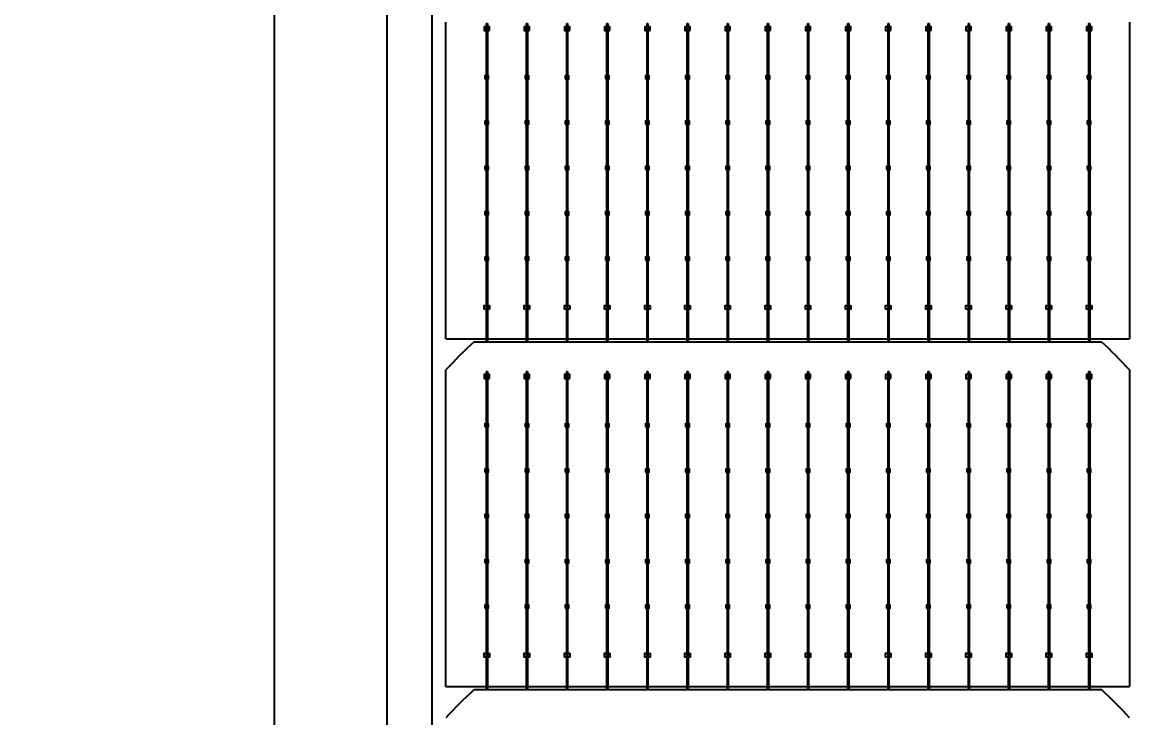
# Model space of a CAD drawing. Header units: millimetres. Extents: x 10297564 to 11610295, y -9287743 to -8409454.
# Drawn here: x 10388906 to 10393034, y -9097072 to -9094487 of the extents above; entities that cross this region are included whole.
import ezdxf

# ---------------------------------------------------------------- set-up
doc = ezdxf.new("R2010")
doc.units = ezdxf.units.MM
doc.header["$LTSCALE"] = 100
doc.layers.add('E1', color=1, linetype='Continuous')
doc.styles.add('HL-S1', font='DotumChe.ttf')
doc.styles.add('MG', font='malgun.ttf')
doc.dimstyles.new('HL-100', dxfattribs={"dimscale": 100, "dimtxt": 3, "dimasz": 4, "dimexe": 2, "dimexo": 2, "dimgap": 1, "dimtad": 1, "dimdec": 0, "dimzin": 0, "dimlunit": 6, "dimtxsty": 'HL-S1', "dimblk": 'DOTSMALL', "dimcen": 4, "dimdle": 2, "dimclrd": 256, "dimclre": 256, "dimclrt": 4, "dimazin": 0, "dimtfac": 1, "dimtdec": 0, "dimtix": 1, "dimtmove": 2, "dimatfit": 3, "dimldrblk": 'DOTSMALL', "dimfxl": 1.5, "dimtolj": 1, "dimtzin": 0, "dimlwd": -1, "dimlwe": -1, "dimarcsym": 0})

# ---------------------------------------------------------------- blocks, each defined once
blk = doc.blocks.new('*D71')
at = {"layer": 'defpoints', "color": 0, "transparency": 16777216}
for p in [(10389843.9, -9073235.9), (10390262.3, -9073235.9), (10390262.3, -9107604.7)]:
    blk.add_point(p, dxfattribs=at)
at = {"layer": 'E1', "color": 1, "transparency": 16777216}
for p, q in [((10389862.3, -9073235.9), (10389443.9, -9073235.9)), ((10389843.9, -9107204.7), (10389843.9, -9073635.9)), ((10389862.3, -9107604.7), (10389443.9, -9107604.7))]:
    blk.add_line(p, q, dxfattribs=at)
for points in [[(10389777.2, -9073635.9), (10389910.5, -9073635.9), (10389843.9, -9073235.9)], [(10389777.2, -9107204.7), (10389910.5, -9107204.7), (10389843.9, -9107604.7)]]:
    blk.add_solid(points, dxfattribs=at)
at = {"layer": 'E1', "color": 7, "transparency": 16777216, "insert": (10389234, -9090245.9), "char_height": 500, "attachment_point": 5, "rotation": 90, "style": 'MG'}
blk.add_mtext('\\A1;2464', dxfattribs=at)
blk = doc.blocks.new('_DotSmall')
at = {"color": 0, "linetype": 'ByBlock', "const_width": 0.5}
blk.add_lwpolyline([(-0.0625, 0, 1), (0.0625, 0, 1)], format="xyb", close=True, dxfattribs=at)

msp = doc.modelspace()

# ---------------------------------------------------------------- linework, layer by layer
for p, q in [((10390630.4, -9094491.8), (10390630.4, -9095674.7)), ((10390634.8, -9094491.8), (10390634.8, -9095674.7)), ((10390779.6, -9094491.8), (10390779.6, -9095674.7)), ((10390784.1, -9094491.8), (10390784.1, -9095674.7)), ((10390928.9, -9094491.8), (10390928.9, -9095674.7)), ((10390933.3, -9094491.8), (10390933.3, -9095674.7)), ((10391078.1, -9094491.8), (10391078.1, -9095674.7)), ((10391082.6, -9094491.8), (10391082.6, -9095674.7)), ((10391227.4, -9094491.8), (10391227.4, -9095674.7)), ((10391231.8, -9094491.8), (10391231.8, -9095674.7)), ((10391376.6, -9094491.8), (10391376.6, -9095674.7)), ((10391381.1, -9094491.8), (10391381.1, -9095674.7)), ((10391525.9, -9094491.8), (10391525.9, -9095674.7)), ((10391530.3, -9094491.8), (10391530.3, -9095674.7)), ((10391675.1, -9094491.8), (10391675.1, -9095674.7)), ((10391679.6, -9094491.8), (10391679.6, -9095674.7)), ((10391824.4, -9094491.8), (10391824.4, -9095674.7)), ((10391828.8, -9094491.8), (10391828.8, -9095674.7)), ((10391973.6, -9094491.8), (10391973.6, -9095674.7)), ((10391978.1, -9094491.8), (10391978.1, -9095674.7)), ((10392122.9, -9094491.8), (10392122.9, -9095674.7)), ((10392127.3, -9094491.8), (10392127.3, -9095674.7)), ((10392272.1, -9094491.8), (10392272.1, -9095674.7)), ((10392276.6, -9094491.8), (10392276.6, -9095674.7)), ((10392421.4, -9094491.8), (10392421.4, -9095674.7)), ((10392425.8, -9094491.8), (10392425.8, -9095674.7)), ((10392570.6, -9094491.8), (10392570.6, -9095674.7)), ((10392575.1, -9094491.8), (10392575.1, -9095674.7)), ((10392719.8, -9094491.8), (10392719.8, -9095674.7)), ((10392724.3, -9094491.8), (10392724.3, -9095674.7)), ((10392869.1, -9094491.8), (10392869.1, -9095674.7)), ((10392873.6, -9094491.8), (10392873.6, -9095674.7)), ((10390480.6, -9095663.5), (10393022, -9095663.5)), ((10390630.4, -9095784.5), (10390630.4, -9096967.4)), ((10390634.8, -9095784.5), (10390634.8, -9096967.4)), ((10390779.6, -9095784.5), (10390779.6, -9096967.4)), ((10390784.1, -9095784.5), (10390784.1, -9096967.4)), ((10390928.9, -9095784.5), (10390928.9, -9096967.4)), ((10390933.3, -9095784.5), (10390933.3, -9096967.4)), ((10391078.1, -9095784.5), (10391078.1, -9096967.4)), ((10391082.6, -9095784.5), (10391082.6, -9096967.4)), ((10391227.4, -9095784.5), (10391227.4, -9096967.4)), ((10391231.8, -9095784.5), (10391231.8, -9096967.4)), ((10391376.6, -9095784.5), (10391376.6, -9096967.4)), ((10391381.1, -9095784.5), (10391381.1, -9096967.4)), ((10391525.9, -9095784.5), (10391525.9, -9096967.4)), ((10391530.3, -9095784.5), (10391530.3, -9096967.4)), ((10391675.1, -9095784.5), (10391675.1, -9096967.4)), ((10391679.6, -9095784.5), (10391679.6, -9096967.4)), ((10391824.4, -9095784.5), (10391824.4, -9096967.4)), ((10391828.8, -9095784.5), (10391828.8, -9096967.4)), ((10391973.6, -9095784.5), (10391973.6, -9096967.4)), ((10391978.1, -9095784.5), (10391978.1, -9096967.4)), ((10392122.9, -9095784.5), (10392122.9, -9096967.4)), ((10392127.3, -9095784.5), (10392127.3, -9096967.4)), ((10392272.1, -9095784.5), (10392272.1, -9096967.4)), ((10392276.6, -9095784.5), (10392276.6, -9096967.4)), ((10392421.4, -9095784.5), (10392421.4, -9096967.4)), ((10392425.8, -9095784.5), (10392425.8, -9096967.4)), ((10392570.6, -9095784.5), (10392570.6, -9096967.4)), ((10392575.1, -9095784.5), (10392575.1, -9096967.4)), ((10392719.8, -9095784.5), (10392719.8, -9096967.4)), ((10392724.3, -9095784.5), (10392724.3, -9096967.4)), ((10392869.1, -9095784.5), (10392869.1, -9096967.4)), ((10392873.6, -9095784.5), (10392873.6, -9096967.4)), ((10390480.6, -9096956.1), (10393022, -9096956.1))]:
    msp.add_line(p, q)
for points in [[(10390262.3, -9073235.9), (10406065.8, -9073235.9), (10406065.8, -9107604.7), (10390262.3, -9107604.7)], [(10390429.7, -9073403.3), (10405898.4, -9073403.3), (10405898.4, -9107437.3), (10390429.7, -9107437.3)], [(10390642.4, -9094517.9), (10390642.4, -9094503.9), (10390622.9, -9094503.9), (10390622.9, -9094517.9)], [(10390791.6, -9094517.9), (10390791.6, -9094503.9), (10390772.1, -9094503.9), (10390772.1, -9094517.9)], [(10390940.9, -9094517.9), (10390940.9, -9094503.9), (10390921.3, -9094503.9), (10390921.3, -9094517.9)], [(10391090.1, -9094517.9), (10391090.1, -9094503.9), (10391070.6, -9094503.9), (10391070.6, -9094517.9)], [(10391239.4, -9094517.9), (10391239.4, -9094503.9), (10391219.8, -9094503.9), (10391219.8, -9094517.9)], [(10391388.6, -9094517.9), (10391388.6, -9094503.9), (10391369.1, -9094503.9), (10391369.1, -9094517.9)], [(10391537.9, -9094517.9), (10391537.9, -9094503.9), (10391518.3, -9094503.9), (10391518.3, -9094517.9)], [(10391687.1, -9094517.9), (10391687.1, -9094503.9), (10391667.6, -9094503.9), (10391667.6, -9094517.9)], [(10391836.4, -9094517.9), (10391836.4, -9094503.9), (10391816.8, -9094503.9), (10391816.8, -9094517.9)], [(10391985.6, -9094517.9), (10391985.6, -9094503.9), (10391966.1, -9094503.9), (10391966.1, -9094517.9)], [(10392134.9, -9094517.9), (10392134.9, -9094503.9), (10392115.3, -9094503.9), (10392115.3, -9094517.9)], [(10392284.1, -9094517.9), (10392284.1, -9094503.9), (10392264.6, -9094503.9), (10392264.6, -9094517.9)], [(10392433.3, -9094517.9), (10392433.3, -9094503.9), (10392413.8, -9094503.9), (10392413.8, -9094517.9)], [(10392582.6, -9094517.9), (10392582.6, -9094503.9), (10392563.1, -9094503.9), (10392563.1, -9094517.9)], [(10392731.8, -9094517.9), (10392731.8, -9094503.9), (10392712.3, -9094503.9), (10392712.3, -9094517.9)], [(10392881.1, -9094517.9), (10392881.1, -9094503.9), (10392861.6, -9094503.9), (10392861.6, -9094517.9)], [(10390625.6, -9094697.4), (10390639.6, -9094697.4), (10390639.6, -9094686.2), (10390625.6, -9094686.2)], [(10390774.9, -9094697.4), (10390788.8, -9094697.4), (10390788.8, -9094686.2), (10390774.9, -9094686.2)], [(10390924.1, -9094697.4), (10390938.1, -9094697.4), (10390938.1, -9094686.2), (10390924.1, -9094686.2)], [(10391073.4, -9094697.4), (10391087.3, -9094697.4), (10391087.3, -9094686.2), (10391073.4, -9094686.2)], [(10391222.6, -9094697.4), (10391236.6, -9094697.4), (10391236.6, -9094686.2), (10391222.6, -9094686.2)], [(10391371.9, -9094697.4), (10391385.8, -9094697.4), (10391385.8, -9094686.2), (10391371.9, -9094686.2)], [(10391521.1, -9094697.4), (10391535.1, -9094697.4), (10391535.1, -9094686.2), (10391521.1, -9094686.2)], [(10391670.4, -9094697.4), (10391684.3, -9094697.4), (10391684.3, -9094686.2), (10391670.4, -9094686.2)], [(10391819.6, -9094697.4), (10391833.6, -9094697.4), (10391833.6, -9094686.2), (10391819.6, -9094686.2)], [(10391968.9, -9094697.4), (10391982.8, -9094697.4), (10391982.8, -9094686.2), (10391968.9, -9094686.2)], [(10392118.1, -9094697.4), (10392132.1, -9094697.4), (10392132.1, -9094686.2), (10392118.1, -9094686.2)], [(10392267.4, -9094697.4), (10392281.3, -9094697.4), (10392281.3, -9094686.2), (10392267.4, -9094686.2)], [(10392416.6, -9094697.4), (10392430.6, -9094697.4), (10392430.6, -9094686.2), (10392416.6, -9094686.2)], [(10392565.9, -9094697.4), (10392579.8, -9094697.4), (10392579.8, -9094686.2), (10392565.9, -9094686.2)], [(10392715.1, -9094697.4), (10392729.1, -9094697.4), (10392729.1, -9094686.2), (10392715.1, -9094686.2)], [(10392864.4, -9094697.4), (10392878.3, -9094697.4), (10392878.3, -9094686.2), (10392864.4, -9094686.2)], [(10390625.6, -9094865.9), (10390639.6, -9094865.9), (10390639.6, -9094854.7), (10390625.6, -9094854.7)], [(10390774.9, -9094865.9), (10390788.8, -9094865.9), (10390788.8, -9094854.7), (10390774.9, -9094854.7)], [(10390924.1, -9094865.9), (10390938.1, -9094865.9), (10390938.1, -9094854.7), (10390924.1, -9094854.7)], [(10391073.4, -9094865.9), (10391087.3, -9094865.9), (10391087.3, -9094854.7), (10391073.4, -9094854.7)], [(10391222.6, -9094865.9), (10391236.6, -9094865.9), (10391236.6, -9094854.7), (10391222.6, -9094854.7)], [(10391371.9, -9094865.9), (10391385.8, -9094865.9), (10391385.8, -9094854.7), (10391371.9, -9094854.7)], [(10391521.1, -9094865.9), (10391535.1, -9094865.9), (10391535.1, -9094854.7), (10391521.1, -9094854.7)], [(10391670.4, -9094865.9), (10391684.3, -9094865.9), (10391684.3, -9094854.7), (10391670.4, -9094854.7)], [(10391819.6, -9094865.9), (10391833.6, -9094865.9), (10391833.6, -9094854.7), (10391819.6, -9094854.7)], [(10391968.9, -9094865.9), (10391982.8, -9094865.9), (10391982.8, -9094854.7), (10391968.9, -9094854.7)], [(10392118.1, -9094865.9), (10392132.1, -9094865.9), (10392132.1, -9094854.7), (10392118.1, -9094854.7)], [(10392267.4, -9094865.9), (10392281.3, -9094865.9), (10392281.3, -9094854.7), (10392267.4, -9094854.7)], [(10392416.6, -9094865.9), (10392430.6, -9094865.9), (10392430.6, -9094854.7), (10392416.6, -9094854.7)], [(10392565.9, -9094865.9), (10392579.8, -9094865.9), (10392579.8, -9094854.7), (10392565.9, -9094854.7)], [(10392715.1, -9094865.9), (10392729.1, -9094865.9), (10392729.1, -9094854.7), (10392715.1, -9094854.7)], [(10392864.4, -9094865.9), (10392878.3, -9094865.9), (10392878.3, -9094854.7), (10392864.4, -9094854.7)], [(10390625.6, -9095034.4), (10390639.6, -9095034.4), (10390639.6, -9095023.2), (10390625.6, -9095023.2)], [(10390774.9, -9095034.4), (10390788.8, -9095034.4), (10390788.8, -9095023.2), (10390774.9, -9095023.2)], [(10390924.1, -9095034.4), (10390938.1, -9095034.4), (10390938.1, -9095023.2), (10390924.1, -9095023.2)], [(10391073.4, -9095034.4), (10391087.3, -9095034.4), (10391087.3, -9095023.2), (10391073.4, -9095023.2)], [(10391222.6, -9095034.4), (10391236.6, -9095034.4), (10391236.6, -9095023.2), (10391222.6, -9095023.2)], [(10391371.9, -9095034.4), (10391385.8, -9095034.4), (10391385.8, -9095023.2), (10391371.9, -9095023.2)], [(10391521.1, -9095034.4), (10391535.1, -9095034.4), (10391535.1, -9095023.2), (10391521.1, -9095023.2)], [(10391670.4, -9095034.4), (10391684.3, -9095034.4), (10391684.3, -9095023.2), (10391670.4, -9095023.2)], [(10391819.6, -9095034.4), (10391833.6, -9095034.4), (10391833.6, -9095023.2), (10391819.6, -9095023.2)], [(10391968.9, -9095034.4), (10391982.8, -9095034.4), (10391982.8, -9095023.2), (10391968.9, -9095023.2)], [(10392118.1, -9095034.4), (10392132.1, -9095034.4), (10392132.1, -9095023.2), (10392118.1, -9095023.2)], [(10392267.4, -9095034.4), (10392281.3, -9095034.4), (10392281.3, -9095023.2), (10392267.4, -9095023.2)], [(10392416.6, -9095034.4), (10392430.6, -9095034.4), (10392430.6, -9095023.2), (10392416.6, -9095023.2)], [(10392565.9, -9095034.4), (10392579.8, -9095034.4), (10392579.8, -9095023.2), (10392565.9, -9095023.2)], [(10392715.1, -9095034.4), (10392729.1, -9095034.4), (10392729.1, -9095023.2), (10392715.1, -9095023.2)], [(10392864.4, -9095034.4), (10392878.3, -9095034.4), (10392878.3, -9095023.2), (10392864.4, -9095023.2)], [(10390625.6, -9095202.9), (10390639.6, -9095202.9), (10390639.6, -9095191.7), (10390625.6, -9095191.7)], [(10390774.9, -9095202.9), (10390788.8, -9095202.9), (10390788.8, -9095191.7), (10390774.9, -9095191.7)], [(10390924.1, -9095202.9), (10390938.1, -9095202.9), (10390938.1, -9095191.7), (10390924.1, -9095191.7)], [(10391073.4, -9095202.9), (10391087.3, -9095202.9), (10391087.3, -9095191.7), (10391073.4, -9095191.7)], [(10391222.6, -9095202.9), (10391236.6, -9095202.9), (10391236.6, -9095191.7), (10391222.6, -9095191.7)], [(10391371.9, -9095202.9), (10391385.8, -9095202.9), (10391385.8, -9095191.7), (10391371.9, -9095191.7)], [(10391521.1, -9095202.9), (10391535.1, -9095202.9), (10391535.1, -9095191.7), (10391521.1, -9095191.7)], [(10391670.4, -9095202.9), (10391684.3, -9095202.9), (10391684.3, -9095191.7), (10391670.4, -9095191.7)], [(10391819.6, -9095202.9), (10391833.6, -9095202.9), (10391833.6, -9095191.7), (10391819.6, -9095191.7)], [(10391968.9, -9095202.9), (10391982.8, -9095202.9), (10391982.8, -9095191.7), (10391968.9, -9095191.7)], [(10392118.1, -9095202.9), (10392132.1, -9095202.9), (10392132.1, -9095191.7), (10392118.1, -9095191.7)], [(10392267.4, -9095202.9), (10392281.3, -9095202.9), (10392281.3, -9095191.7), (10392267.4, -9095191.7)], [(10392416.6, -9095202.9), (10392430.6, -9095202.9), (10392430.6, -9095191.7), (10392416.6, -9095191.7)], [(10392565.9, -9095202.9), (10392579.8, -9095202.9), (10392579.8, -9095191.7), (10392565.9, -9095191.7)], [(10392715.1, -9095202.9), (10392729.1, -9095202.9), (10392729.1, -9095191.7), (10392715.1, -9095191.7)], [(10392864.4, -9095202.9), (10392878.3, -9095202.9), (10392878.3, -9095191.7), (10392864.4, -9095191.7)], [(10390625.6, -9095371.4), (10390639.6, -9095371.4), (10390639.6, -9095360.2), (10390625.6, -9095360.2)], [(10390774.9, -9095371.4), (10390788.8, -9095371.4), (10390788.8, -9095360.2), (10390774.9, -9095360.2)], [(10390924.1, -9095371.4), (10390938.1, -9095371.4), (10390938.1, -9095360.2), (10390924.1, -9095360.2)], [(10391073.4, -9095371.4), (10391087.3, -9095371.4), (10391087.3, -9095360.2), (10391073.4, -9095360.2)], [(10391222.6, -9095371.4), (10391236.6, -9095371.4), (10391236.6, -9095360.2), (10391222.6, -9095360.2)], [(10391371.9, -9095371.4), (10391385.8, -9095371.4), (10391385.8, -9095360.2), (10391371.9, -9095360.2)], [(10391521.1, -9095371.4), (10391535.1, -9095371.4), (10391535.1, -9095360.2), (10391521.1, -9095360.2)], [(10391670.4, -9095371.4), (10391684.3, -9095371.4), (10391684.3, -9095360.2), (10391670.4, -9095360.2)], [(10391819.6, -9095371.4), (10391833.6, -9095371.4), (10391833.6, -9095360.2), (10391819.6, -9095360.2)], [(10391968.9, -9095371.4), (10391982.8, -9095371.4), (10391982.8, -9095360.2), (10391968.9, -9095360.2)], [(10392118.1, -9095371.4), (10392132.1, -9095371.4), (10392132.1, -9095360.2), (10392118.1, -9095360.2)], [(10392267.4, -9095371.4), (10392281.3, -9095371.4), (10392281.3, -9095360.2), (10392267.4, -9095360.2)], [(10392416.6, -9095371.4), (10392430.6, -9095371.4), (10392430.6, -9095360.2), (10392416.6, -9095360.2)], [(10392565.9, -9095371.4), (10392579.8, -9095371.4), (10392579.8, -9095360.2), (10392565.9, -9095360.2)], [(10392715.1, -9095371.4), (10392729.1, -9095371.4), (10392729.1, -9095360.2), (10392715.1, -9095360.2)], [(10392864.4, -9095371.4), (10392878.3, -9095371.4), (10392878.3, -9095360.2), (10392864.4, -9095360.2)], [(10390642.4, -9095539.7), (10390642.4, -9095553.7), (10390622.9, -9095553.7), (10390622.9, -9095539.7)], [(10390791.6, -9095539.7), (10390791.6, -9095553.7), (10390772.1, -9095553.7), (10390772.1, -9095539.7)], [(10390940.9, -9095539.7), (10390940.9, -9095553.7), (10390921.3, -9095553.7), (10390921.3, -9095539.7)], [(10391090.1, -9095539.7), (10391090.1, -9095553.7), (10391070.6, -9095553.7), (10391070.6, -9095539.7)], [(10391239.4, -9095539.7), (10391239.4, -9095553.7), (10391219.8, -9095553.7), (10391219.8, -9095539.7)], [(10391388.6, -9095539.7), (10391388.6, -9095553.7), (10391369.1, -9095553.7), (10391369.1, -9095539.7)], [(10391537.9, -9095539.7), (10391537.9, -9095553.7), (10391518.3, -9095553.7), (10391518.3, -9095539.7)], [(10391687.1, -9095539.7), (10391687.1, -9095553.7), (10391667.6, -9095553.7), (10391667.6, -9095539.7)], [(10391836.4, -9095539.7), (10391836.4, -9095553.7), (10391816.8, -9095553.7), (10391816.8, -9095539.7)], [(10391985.6, -9095539.7), (10391985.6, -9095553.7), (10391966.1, -9095553.7), (10391966.1, -9095539.7)], [(10392134.9, -9095539.7), (10392134.9, -9095553.7), (10392115.3, -9095553.7), (10392115.3, -9095539.7)], [(10392284.1, -9095539.7), (10392284.1, -9095553.7), (10392264.6, -9095553.7), (10392264.6, -9095539.7)], [(10392433.3, -9095539.7), (10392433.3, -9095553.7), (10392413.8, -9095553.7), (10392413.8, -9095539.7)], [(10392582.6, -9095539.7), (10392582.6, -9095553.7), (10392563.1, -9095553.7), (10392563.1, -9095539.7)], [(10392731.8, -9095539.7), (10392731.8, -9095553.7), (10392712.3, -9095553.7), (10392712.3, -9095539.7)], [(10392881.1, -9095539.7), (10392881.1, -9095553.7), (10392861.6, -9095553.7), (10392861.6, -9095539.7)], [(10390642.4, -9095810.6), (10390642.4, -9095796.6), (10390622.9, -9095796.6), (10390622.9, -9095810.6)], [(10390791.6, -9095810.6), (10390791.6, -9095796.6), (10390772.1, -9095796.6), (10390772.1, -9095810.6)], [(10390940.9, -9095810.6), (10390940.9, -9095796.6), (10390921.3, -9095796.6), (10390921.3, -9095810.6)], [(10391090.1, -9095810.6), (10391090.1, -9095796.6), (10391070.6, -9095796.6), (10391070.6, -9095810.6)], [(10391239.4, -9095810.6), (10391239.4, -9095796.6), (10391219.8, -9095796.6), (10391219.8, -9095810.6)], [(10391388.6, -9095810.6), (10391388.6, -9095796.6), (10391369.1, -9095796.6), (10391369.1, -9095810.6)], [(10391537.9, -9095810.6), (10391537.9, -9095796.6), (10391518.3, -9095796.6), (10391518.3, -9095810.6)], [(10391687.1, -9095810.6), (10391687.1, -9095796.6), (10391667.6, -9095796.6), (10391667.6, -9095810.6)], [(10391836.4, -9095810.6), (10391836.4, -9095796.6), (10391816.8, -9095796.6), (10391816.8, -9095810.6)], [(10391985.6, -9095810.6), (10391985.6, -9095796.6), (10391966.1, -9095796.6), (10391966.1, -9095810.6)], [(10392134.9, -9095810.6), (10392134.9, -9095796.6), (10392115.3, -9095796.6), (10392115.3, -9095810.6)], [(10392284.1, -9095810.6), (10392284.1, -9095796.6), (10392264.6, -9095796.6), (10392264.6, -9095810.6)], [(10392433.3, -9095810.6), (10392433.3, -9095796.6), (10392413.8, -9095796.6), (10392413.8, -9095810.6)], [(10392582.6, -9095810.6), (10392582.6, -9095796.6), (10392563.1, -9095796.6), (10392563.1, -9095810.6)], [(10392731.8, -9095810.6), (10392731.8, -9095796.6), (10392712.3, -9095796.6), (10392712.3, -9095810.6)], [(10392881.1, -9095810.6), (10392881.1, -9095796.6), (10392861.6, -9095796.6), (10392861.6, -9095810.6)], [(10390625.6, -9095990.1), (10390639.6, -9095990.1), (10390639.6, -9095978.9), (10390625.6, -9095978.9)], [(10390774.9, -9095990.1), (10390788.8, -9095990.1), (10390788.8, -9095978.9), (10390774.9, -9095978.9)], [(10390924.1, -9095990.1), (10390938.1, -9095990.1), (10390938.1, -9095978.9), (10390924.1, -9095978.9)], [(10391073.4, -9095990.1), (10391087.3, -9095990.1), (10391087.3, -9095978.9), (10391073.4, -9095978.9)], [(10391222.6, -9095990.1), (10391236.6, -9095990.1), (10391236.6, -9095978.9), (10391222.6, -9095978.9)], [(10391371.9, -9095990.1), (10391385.8, -9095990.1), (10391385.8, -9095978.9), (10391371.9, -9095978.9)], [(10391521.1, -9095990.1), (10391535.1, -9095990.1), (10391535.1, -9095978.9), (10391521.1, -9095978.9)], [(10391670.4, -9095990.1), (10391684.3, -9095990.1), (10391684.3, -9095978.9), (10391670.4, -9095978.9)], [(10391819.6, -9095990.1), (10391833.6, -9095990.1), (10391833.6, -9095978.9), (10391819.6, -9095978.9)], [(10391968.9, -9095990.1), (10391982.8, -9095990.1), (10391982.8, -9095978.9), (10391968.9, -9095978.9)], [(10392118.1, -9095990.1), (10392132.1, -9095990.1), (10392132.1, -9095978.9), (10392118.1, -9095978.9)], [(10392267.4, -9095990.1), (10392281.3, -9095990.1), (10392281.3, -9095978.9), (10392267.4, -9095978.9)], [(10392416.6, -9095990.1), (10392430.6, -9095990.1), (10392430.6, -9095978.9), (10392416.6, -9095978.9)], [(10392565.9, -9095990.1), (10392579.8, -9095990.1), (10392579.8, -9095978.9), (10392565.9, -9095978.9)], [(10392715.1, -9095990.1), (10392729.1, -9095990.1), (10392729.1, -9095978.9), (10392715.1, -9095978.9)], [(10392864.4, -9095990.1), (10392878.3, -9095990.1), (10392878.3, -9095978.9), (10392864.4, -9095978.9)], [(10390625.6, -9096158.6), (10390639.6, -9096158.6), (10390639.6, -9096147.4), (10390625.6, -9096147.4)], [(10390774.9, -9096158.6), (10390788.8, -9096158.6), (10390788.8, -9096147.4), (10390774.9, -9096147.4)], [(10390924.1, -9096158.6), (10390938.1, -9096158.6), (10390938.1, -9096147.4), (10390924.1, -9096147.4)], [(10391073.4, -9096158.6), (10391087.3, -9096158.6), (10391087.3, -9096147.4), (10391073.4, -9096147.4)], [(10391222.6, -9096158.6), (10391236.6, -9096158.6), (10391236.6, -9096147.4), (10391222.6, -9096147.4)], [(10391371.9, -9096158.6), (10391385.8, -9096158.6), (10391385.8, -9096147.4), (10391371.9, -9096147.4)], [(10391521.1, -9096158.6), (10391535.1, -9096158.6), (10391535.1, -9096147.4), (10391521.1, -9096147.4)], [(10391670.4, -9096158.6), (10391684.3, -9096158.6), (10391684.3, -9096147.4), (10391670.4, -9096147.4)], [(10391819.6, -9096158.6), (10391833.6, -9096158.6), (10391833.6, -9096147.4), (10391819.6, -9096147.4)], [(10391968.9, -9096158.6), (10391982.8, -9096158.6), (10391982.8, -9096147.4), (10391968.9, -9096147.4)], [(10392118.1, -9096158.6), (10392132.1, -9096158.6), (10392132.1, -9096147.4), (10392118.1, -9096147.4)], [(10392267.4, -9096158.6), (10392281.3, -9096158.6), (10392281.3, -9096147.4), (10392267.4, -9096147.4)], [(10392416.6, -9096158.6), (10392430.6, -9096158.6), (10392430.6, -9096147.4), (10392416.6, -9096147.4)], [(10392565.9, -9096158.6), (10392579.8, -9096158.6), (10392579.8, -9096147.4), (10392565.9, -9096147.4)], [(10392715.1, -9096158.6), (10392729.1, -9096158.6), (10392729.1, -9096147.4), (10392715.1, -9096147.4)], [(10392864.4, -9096158.6), (10392878.3, -9096158.6), (10392878.3, -9096147.4), (10392864.4, -9096147.4)], [(10390625.6, -9096327.1), (10390639.6, -9096327.1), (10390639.6, -9096315.9), (10390625.6, -9096315.9)], [(10390774.9, -9096327.1), (10390788.8, -9096327.1), (10390788.8, -9096315.9), (10390774.9, -9096315.9)], [(10390924.1, -9096327.1), (10390938.1, -9096327.1), (10390938.1, -9096315.9), (10390924.1, -9096315.9)], [(10391073.4, -9096327.1), (10391087.3, -9096327.1), (10391087.3, -9096315.9), (10391073.4, -9096315.9)], [(10391222.6, -9096327.1), (10391236.6, -9096327.1), (10391236.6, -9096315.9), (10391222.6, -9096315.9)], [(10391371.9, -9096327.1), (10391385.8, -9096327.1), (10391385.8, -9096315.9), (10391371.9, -9096315.9)], [(10391521.1, -9096327.1), (10391535.1, -9096327.1), (10391535.1, -9096315.9), (10391521.1, -9096315.9)], [(10391670.4, -9096327.1), (10391684.3, -9096327.1), (10391684.3, -9096315.9), (10391670.4, -9096315.9)], [(10391819.6, -9096327.1), (10391833.6, -9096327.1), (10391833.6, -9096315.9), (10391819.6, -9096315.9)], [(10391968.9, -9096327.1), (10391982.8, -9096327.1), (10391982.8, -9096315.9), (10391968.9, -9096315.9)], [(10392118.1, -9096327.1), (10392132.1, -9096327.1), (10392132.1, -9096315.9), (10392118.1, -9096315.9)], [(10392267.4, -9096327.1), (10392281.3, -9096327.1), (10392281.3, -9096315.9), (10392267.4, -9096315.9)], [(10392416.6, -9096327.1), (10392430.6, -9096327.1), (10392430.6, -9096315.9), (10392416.6, -9096315.9)], [(10392565.9, -9096327.1), (10392579.8, -9096327.1), (10392579.8, -9096315.9), (10392565.9, -9096315.9)], [(10392715.1, -9096327.1), (10392729.1, -9096327.1), (10392729.1, -9096315.9), (10392715.1, -9096315.9)], [(10392864.4, -9096327.1), (10392878.3, -9096327.1), (10392878.3, -9096315.9), (10392864.4, -9096315.9)], [(10390625.6, -9096495.6), (10390639.6, -9096495.6), (10390639.6, -9096484.4), (10390625.6, -9096484.4)], [(10390774.9, -9096495.6), (10390788.8, -9096495.6), (10390788.8, -9096484.4), (10390774.9, -9096484.4)], [(10390924.1, -9096495.6), (10390938.1, -9096495.6), (10390938.1, -9096484.4), (10390924.1, -9096484.4)], [(10391073.4, -9096495.6), (10391087.3, -9096495.6), (10391087.3, -9096484.4), (10391073.4, -9096484.4)], [(10391222.6, -9096495.6), (10391236.6, -9096495.6), (10391236.6, -9096484.4), (10391222.6, -9096484.4)], [(10391371.9, -9096495.6), (10391385.8, -9096495.6), (10391385.8, -9096484.4), (10391371.9, -9096484.4)], [(10391521.1, -9096495.6), (10391535.1, -9096495.6), (10391535.1, -9096484.4), (10391521.1, -9096484.4)], [(10391670.4, -9096495.6), (10391684.3, -9096495.6), (10391684.3, -9096484.4), (10391670.4, -9096484.4)], [(10391819.6, -9096495.6), (10391833.6, -9096495.6), (10391833.6, -9096484.4), (10391819.6, -9096484.4)], [(10391968.9, -9096495.6), (10391982.8, -9096495.6), (10391982.8, -9096484.4), (10391968.9, -9096484.4)], [(10392118.1, -9096495.6), (10392132.1, -9096495.6), (10392132.1, -9096484.4), (10392118.1, -9096484.4)], [(10392267.4, -9096495.6), (10392281.3, -9096495.6), (10392281.3, -9096484.4), (10392267.4, -9096484.4)], [(10392416.6, -9096495.6), (10392430.6, -9096495.6), (10392430.6, -9096484.4), (10392416.6, -9096484.4)], [(10392565.9, -9096495.6), (10392579.8, -9096495.6), (10392579.8, -9096484.4), (10392565.9, -9096484.4)], [(10392715.1, -9096495.6), (10392729.1, -9096495.6), (10392729.1, -9096484.4), (10392715.1, -9096484.4)], [(10392864.4, -9096495.6), (10392878.3, -9096495.6), (10392878.3, -9096484.4), (10392864.4, -9096484.4)], [(10390625.6, -9096664.1), (10390639.6, -9096664.1), (10390639.6, -9096652.9), (10390625.6, -9096652.9)], [(10390774.9, -9096664.1), (10390788.8, -9096664.1), (10390788.8, -9096652.9), (10390774.9, -9096652.9)], [(10390924.1, -9096664.1), (10390938.1, -9096664.1), (10390938.1, -9096652.9), (10390924.1, -9096652.9)], [(10391073.4, -9096664.1), (10391087.3, -9096664.1), (10391087.3, -9096652.9), (10391073.4, -9096652.9)], [(10391222.6, -9096664.1), (10391236.6, -9096664.1), (10391236.6, -9096652.9), (10391222.6, -9096652.9)], [(10391371.9, -9096664.1), (10391385.8, -9096664.1), (10391385.8, -9096652.9), (10391371.9, -9096652.9)], [(10391521.1, -9096664.1), (10391535.1, -9096664.1), (10391535.1, -9096652.9), (10391521.1, -9096652.9)], [(10391670.4, -9096664.1), (10391684.3, -9096664.1), (10391684.3, -9096652.9), (10391670.4, -9096652.9)], [(10391819.6, -9096664.1), (10391833.6, -9096664.1), (10391833.6, -9096652.9), (10391819.6, -9096652.9)], [(10391968.9, -9096664.1), (10391982.8, -9096664.1), (10391982.8, -9096652.9), (10391968.9, -9096652.9)], [(10392118.1, -9096664.1), (10392132.1, -9096664.1), (10392132.1, -9096652.9), (10392118.1, -9096652.9)], [(10392267.4, -9096664.1), (10392281.3, -9096664.1), (10392281.3, -9096652.9), (10392267.4, -9096652.9)], [(10392416.6, -9096664.1), (10392430.6, -9096664.1), (10392430.6, -9096652.9), (10392416.6, -9096652.9)], [(10392565.9, -9096664.1), (10392579.8, -9096664.1), (10392579.8, -9096652.9), (10392565.9, -9096652.9)], [(10392715.1, -9096664.1), (10392729.1, -9096664.1), (10392729.1, -9096652.9), (10392715.1, -9096652.9)], [(10392864.4, -9096664.1), (10392878.3, -9096664.1), (10392878.3, -9096652.9), (10392864.4, -9096652.9)], [(10390642.4, -9096832.4), (10390642.4, -9096846.4), (10390622.9, -9096846.4), (10390622.9, -9096832.4)], [(10390791.6, -9096832.4), (10390791.6, -9096846.4), (10390772.1, -9096846.4), (10390772.1, -9096832.4)], [(10390940.9, -9096832.4), (10390940.9, -9096846.4), (10390921.3, -9096846.4), (10390921.3, -9096832.4)], [(10391090.1, -9096832.4), (10391090.1, -9096846.4), (10391070.6, -9096846.4), (10391070.6, -9096832.4)], [(10391239.4, -9096832.4), (10391239.4, -9096846.4), (10391219.8, -9096846.4), (10391219.8, -9096832.4)], [(10391388.6, -9096832.4), (10391388.6, -9096846.4), (10391369.1, -9096846.4), (10391369.1, -9096832.4)], [(10391537.9, -9096832.4), (10391537.9, -9096846.4), (10391518.3, -9096846.4), (10391518.3, -9096832.4)], [(10391687.1, -9096832.4), (10391687.1, -9096846.4), (10391667.6, -9096846.4), (10391667.6, -9096832.4)], [(10391836.4, -9096832.4), (10391836.4, -9096846.4), (10391816.8, -9096846.4), (10391816.8, -9096832.4)], [(10391985.6, -9096832.4), (10391985.6, -9096846.4), (10391966.1, -9096846.4), (10391966.1, -9096832.4)], [(10392134.9, -9096832.4), (10392134.9, -9096846.4), (10392115.3, -9096846.4), (10392115.3, -9096832.4)], [(10392284.1, -9096832.4), (10392284.1, -9096846.4), (10392264.6, -9096846.4), (10392264.6, -9096832.4)], [(10392433.3, -9096832.4), (10392433.3, -9096846.4), (10392413.8, -9096846.4), (10392413.8, -9096832.4)], [(10392582.6, -9096832.4), (10392582.6, -9096846.4), (10392563.1, -9096846.4), (10392563.1, -9096832.4)], [(10392731.8, -9096832.4), (10392731.8, -9096846.4), (10392712.3, -9096846.4), (10392712.3, -9096832.4)], [(10392881.1, -9096832.4), (10392881.1, -9096846.4), (10392861.6, -9096846.4), (10392861.6, -9096832.4)]]:
    msp.add_lwpolyline(points, close=True)
for points in [[(10390480.6, -9095663.5), (10390480.6, -9094486.7)], [(10390630.4, -9094491.8), (10390634.8, -9094491.8)], [(10390779.6, -9094491.8), (10390784.1, -9094491.8)], [(10390928.9, -9094491.8), (10390933.3, -9094491.8)], [(10391078.1, -9094491.8), (10391082.6, -9094491.8)], [(10391227.4, -9094491.8), (10391231.8, -9094491.8)], [(10391376.6, -9094491.8), (10391381.1, -9094491.8)], [(10391525.9, -9094491.8), (10391530.3, -9094491.8)], [(10391675.1, -9094491.8), (10391679.6, -9094491.8)], [(10391824.4, -9094491.8), (10391828.8, -9094491.8)], [(10391973.6, -9094491.8), (10391978.1, -9094491.8)], [(10392122.9, -9094491.8), (10392127.3, -9094491.8)], [(10392272.1, -9094491.8), (10392276.6, -9094491.8)], [(10392421.4, -9094491.8), (10392425.8, -9094491.8)], [(10392570.6, -9094491.8), (10392575.1, -9094491.8)], [(10392719.8, -9094491.8), (10392724.3, -9094491.8)], [(10392869.1, -9094491.8), (10392873.6, -9094491.8)], [(10393022, -9094486.7), (10393022, -9095663.5)], [(10390585.3, -9095674.6), (10392917.3, -9095674.6)], [(10390480.6, -9096956.1), (10390480.6, -9095779.3)], [(10393022, -9095779.3), (10393022, -9096956.1)], [(10390630.4, -9095784.5), (10390634.8, -9095784.5)], [(10390779.6, -9095784.5), (10390784.1, -9095784.5)], [(10390928.9, -9095784.5), (10390933.3, -9095784.5)], [(10391078.1, -9095784.5), (10391082.6, -9095784.5)], [(10391227.4, -9095784.5), (10391231.8, -9095784.5)], [(10391376.6, -9095784.5), (10391381.1, -9095784.5)], [(10391525.9, -9095784.5), (10391530.3, -9095784.5)], [(10391675.1, -9095784.5), (10391679.6, -9095784.5)], [(10391824.4, -9095784.5), (10391828.8, -9095784.5)], [(10391973.6, -9095784.5), (10391978.1, -9095784.5)], [(10392122.9, -9095784.5), (10392127.3, -9095784.5)], [(10392272.1, -9095784.5), (10392276.6, -9095784.5)], [(10392421.4, -9095784.5), (10392425.8, -9095784.5)], [(10392570.6, -9095784.5), (10392575.1, -9095784.5)], [(10392719.8, -9095784.5), (10392724.3, -9095784.5)], [(10392869.1, -9095784.5), (10392873.6, -9095784.5)], [(10390585.3, -9096967.3), (10392917.3, -9096967.3)]]:
    msp.add_lwpolyline(points)
for centre, start, end in [((10391749.9, -9096943.9), 132.5369, 137.4631), ((10391752.7, -9096943.9), 42.5369, 47.4631), ((10391749.9, -9098236.6), 132.5369, 137.4631), ((10391752.7, -9098236.6), 42.5369, 47.4631)]:
    msp.add_arc(centre, 1722.6, start, end)

# ---------------------------------------------------------------- dimensions: what is measured, and where the dimension line sits
at = {"layer": 'E1'}
dim = msp.add_linear_dim(base=(10389843.9, -9073235.9), p1=(10390262.3, -9107604.7), p2=(10390262.3, -9073235.9), angle=90, text='2464', dimstyle='HL-100', override={"dimscale": 200, "dimtxt": 2.5, "dimasz": 2, "dimtxsty": 'MG', "dimsah": 1, "dimclrd": 1, "dimclre": 1, "dimclrt": 7}, dxfattribs=at)
dim.commit()
dim.dimension.update_dxf_attribs({"geometry": '*D71', "text_midpoint": (10389234, -9090245.9), "dimtype": 160})

doc.saveas('drawing.dxf')
